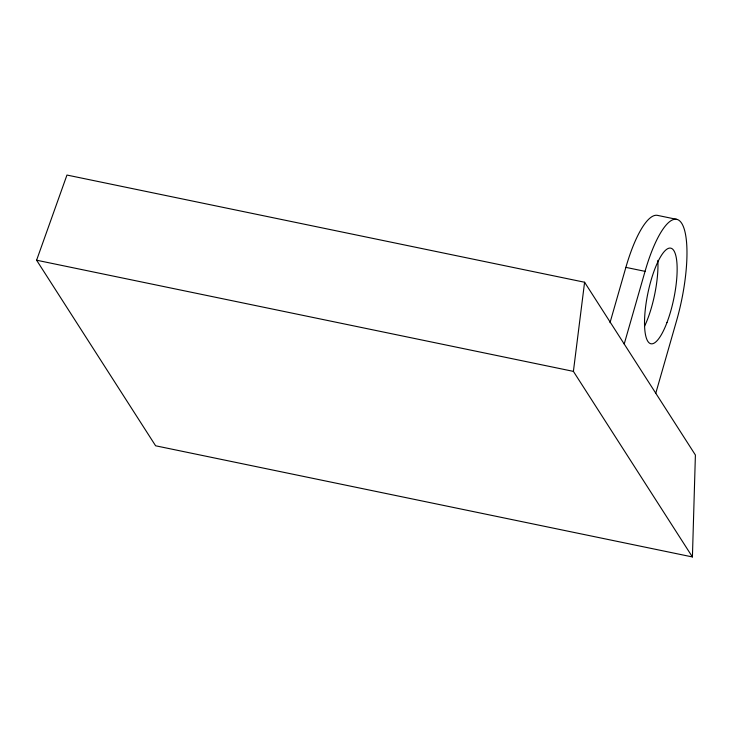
<?xml version="1.0" encoding="UTF-8"?>
<svg xmlns="http://www.w3.org/2000/svg" width="732" height="732" viewBox="0 0 732 732"><rect width="100%" height="100%" fill="white"/><g stroke="black" fill="none" stroke-linecap="round" stroke-linejoin="round"><path stroke-width="1.1" d="M692.417 556.951L695.4 455.02L584.593 282.241L66.96 175.049L36.6 260.217L155.614 445.788L692.417 556.951L573.403 371.38L584.593 282.241M610.012 322.693L625.878 267.372A78.233 21.219 -78.3 0 1 657.702 215.418L676.88 219.39M624.213 344.013L645.048 271.343A78.233 21.219 -78.3 0 1 681.675 223.278A78.233 21.219 -78.3 0 1 676.615 320.57L655.781 393.24M625.878 267.372L645.048 271.343M36.6 260.217L573.403 371.38M657.848 260.391A48.815 13.24 -78.3 0 1 644.627 326.069M666.98 322.528A48.815 13.24 -78.3 0 0 670.841 248.175A48.815 13.24 -78.3 0 0 644.672 317.157A48.815 13.24 -78.3 0 0 666.98 322.528"/></g></svg>
